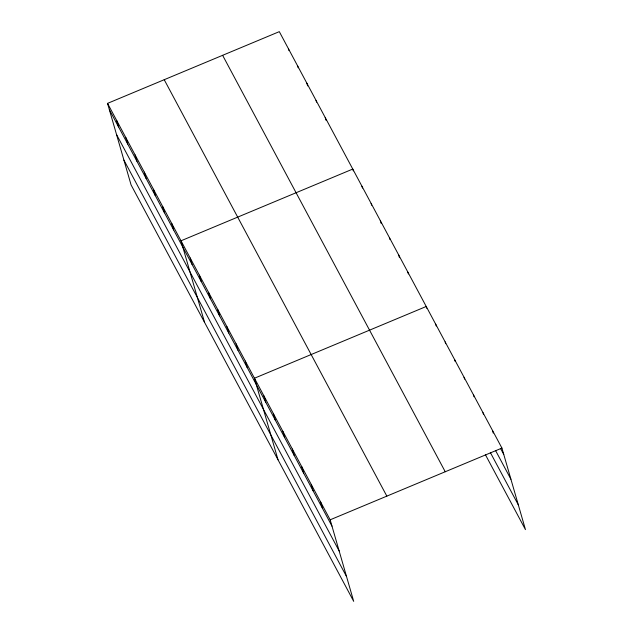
<?xml version="1.0" encoding="UTF-8"?>
<svg xmlns="http://www.w3.org/2000/svg" width="633" height="633" viewBox="0 0 633 633"><rect width="100%" height="100%" fill="white"/><g stroke="black" fill="none" stroke-linecap="round" stroke-linejoin="round"><path stroke-width="0.95" d="M107.539 103.377L330.157 519.804L353.697 601.35L131.078 184.923L107.539 103.377L279.303 31.65L501.922 448.077L525.461 529.623L485.361 454.621M330.157 519.804L501.922 448.077M500.6 448.52L503.757 454.423M495.599 450.585L510.918 479.236M490.361 452.555L518.292 504.81M222.618 55.316L445.236 471.743M164.224 79.711L386.842 496.13M109.374 109.723L331.993 526.15M116.535 134.544L339.153 550.963M123.918 160.109L346.536 576.536M492.458 430.377L493.242 433.099M482.995 412.676L483.525 414.488M473.539 394.976L474.062 396.796M464.076 377.284L464.598 379.096M454.613 359.584L455.135 361.396M445.157 341.883L445.679 343.703M435.694 324.191L436.216 326.003M426.753 308.303L426.231 306.491L254.466 378.218L278.006 459.764M407.866 272.135L408.388 273.947M398.679 254.957L399.47 257.678M389.501 237.779L390.023 239.591M380.314 220.601L381.098 223.322M371.136 203.422L371.658 205.242M361.949 186.244L362.472 188.064M353.293 170.886L352.771 169.066L181.006 240.793L204.546 322.347M325.22 117.54L326.003 120.262M316.033 100.362L316.555 102.174M306.855 83.184L307.638 85.906M297.668 66.006L298.19 67.818M288.49 48.828L289.012 50.64M320.694 502.104L322.529 508.449M311.238 484.403L313.066 490.757M301.775 466.703L303.611 473.057M292.311 449.011L294.147 455.356M282.856 431.31L284.684 437.656M273.393 413.61L275.22 419.964M263.929 395.918L265.765 402.264M245.287 361.039L247.115 367.385M236.101 343.861L237.937 350.207M226.923 326.683L228.75 333.029M217.736 309.505L219.572 315.859M208.55 292.327L210.385 298.681M199.371 275.149L201.207 281.503M190.185 257.971L192.021 264.325M171.82 223.615L173.656 229.969M162.641 206.445L164.469 212.791M153.455 189.267L155.291 195.613M144.277 172.089L146.104 178.435M135.09 154.911L136.926 161.257M125.904 137.733L127.739 144.079M116.725 120.555L118.553 126.901"/></g></svg>
